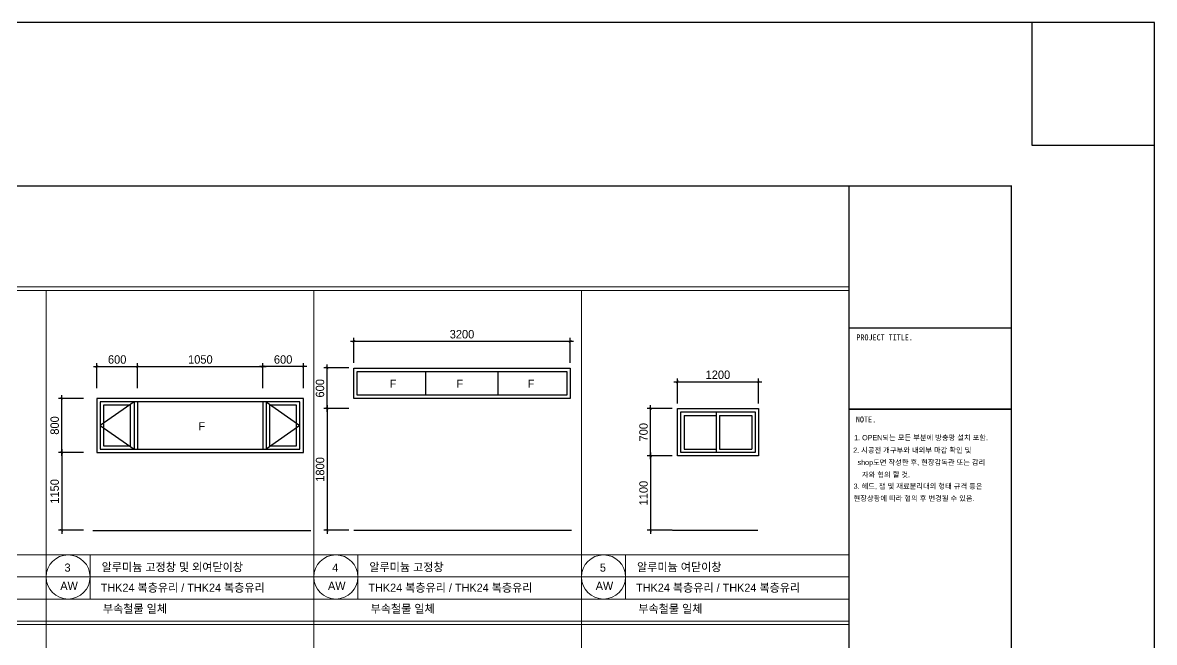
# Model space of a CAD drawing. Header units: millimetres. Extents: x 2237537 to 2823092, y 532110 to 734861.
# Drawn here: x 2459702 to 2476443, y 690740 to 699904 of the extents above; entities that cross this region are included whole.
import ezdxf
from ezdxf.enums import TextEntityAlignment as Align
from ezdxf.lldxf.tags import DXFTag

# ---------------------------------------------------------------- set-up
doc = ezdxf.new("R2010")
doc.units = ezdxf.units.MM
doc.header["$LTSCALE"] = 300
doc.header["$MEASUREMENT"] = 0
doc.layers.get('0').update_dxf_attribs({"lineweight": 0})
for name, color, linetype in [('2', 2, 'Continuous'), ("A'_CWAL", 2, 'Continuous'), ('BOX-T2', 4, 'Continuous'), ('CEN', 1, 'CEN'), ('DIM', 7, 'Continuous'), ('Elev_Plan_S', 7, 'Continuous'), ('FORM', 4, 'Continuous'), ('WID', 4, 'Continuous')]:
    doc.layers.add(name, color=color, linetype=linetype)
doc.styles.add('box4', font='GulimChe.ttf')
doc.styles.add('M', font='H2HDRM.TTF')
doc.styles.add('RXHS', font='Expo M.ttf')
tags = doc.linetypes.add('CEN', pattern=[62, 60, -1, 0, -1]).pattern_tags.tags
tags[10:11] = [DXFTag(74, 4), DXFTag(75, 0), DXFTag(340, '0'), DXFTag(46, 1.0), DXFTag(50, 0.0), DXFTag(44, 0.0), DXFTag(45, 0.0)]
tags[8:9] = [DXFTag(74, 4), DXFTag(75, 0), DXFTag(340, '0'), DXFTag(46, 1.0), DXFTag(50, 0.0), DXFTag(44, 0.0), DXFTag(45, 0.0)]
tags[6:7] = [DXFTag(74, 4), DXFTag(75, 0), DXFTag(340, '0'), DXFTag(46, 1.0), DXFTag(50, 0.0), DXFTag(44, 0.0), DXFTag(45, 0.0)]
tags[4:5] = [DXFTag(74, 4), DXFTag(75, 0), DXFTag(340, '0'), DXFTag(46, 1.0), DXFTag(50, 0.0), DXFTag(44, 0.0), DXFTag(45, 0.0)]
doc.dimstyles.new('M_DIMS_1_50', dxfattribs={"dimscale": 25, "dimtxt": 5, "dimasz": 1.5, "dimexe": 2, "dimexo": 3, "dimgap": 1, "dimtad": 0, "dimdec": 0, "dimlfac": -1, "dimzin": 3, "dimdsep": 46, "dimtxsty": 'M', "dimblk": 'ARCHTICK', "dimcen": 1, "dimdle": 2, "dimclrt": 256, "dimadec": 0, "dimazin": 0, "dimtfac": 0.75, "dimtdec": 0, "dimtix": 1, "dimtmove": 1, "dimatfit": 3, "dimfxl": 1, "dimtvp": 0.75, "dimtolj": 1, "dimtzin": 0, "dimlwd": -1, "dimlwe": -1, "dimarcsym": 0})

# ---------------------------------------------------------------- blocks, each defined once
blk = doc.blocks.new('_ArchTick')
at = {"color": 0, "linetype": 'ByBlock', "const_width": 0.15}
blk.add_lwpolyline([(-0.5, -0.5), (0.5, 0.5)], dxfattribs=at)
blk = doc.blocks.new('*D151')
at = {"layer": 'DEFPOINTS', "color": 0, "ltscale": 10000}
for p in [(2460676, 693547), (2460280, 692397), (2460676, 692397)]:
    blk.add_point(p, dxfattribs=at)
at = {"layer": 'Elev_Plan_S', "color": 0, "ltscale": 10000}
for p, q in [((2460601, 693547), (2460230, 693547)), ((2460280, 693597), (2460280, 692347)), ((2460601, 692397), (2460230, 692397))]:
    blk.add_line(p, q, dxfattribs=at)
at = {"layer": 'Elev_Plan_S', "color": 0, "ltscale": 10000, "xscale": 37.5, "yscale": 37.5, "zscale": 37.5}
for p, rotation in [((2460280, 693547), 90), ((2460280, 692397), 270)]:
    blk.add_blockref('_ArchTick', p, dxfattribs=dict(at, rotation=rotation))
at = {"layer": 'Elev_Plan_S', "ltscale": 10000, "insert": (2460176, 692972), "char_height": 125, "attachment_point": 5, "rotation": 90, "style": 'M'}
blk.add_mtext('\\A1;1150', dxfattribs=at)
blk = doc.blocks.new('*D152')
at = {"layer": 'DEFPOINTS', "color": 0, "ltscale": 10000}
for p in [(2460280, 694347), (2460676, 694347), (2460676, 693547)]:
    blk.add_point(p, dxfattribs=at)
at = {"layer": 'Elev_Plan_S', "color": 0, "ltscale": 10000}
for p, q in [((2460601, 694347), (2460230, 694347)), ((2460280, 693497), (2460280, 694397)), ((2460601, 693547), (2460230, 693547))]:
    blk.add_line(p, q, dxfattribs=at)
at = {"layer": 'Elev_Plan_S', "color": 0, "ltscale": 10000, "xscale": 37.5, "yscale": 37.5, "zscale": 37.5}
for p, rotation in [((2460280, 694347), 90), ((2460280, 693547), 270)]:
    blk.add_blockref('_ArchTick', p, dxfattribs=dict(at, rotation=rotation))
at = {"layer": 'Elev_Plan_S', "ltscale": 10000, "insert": (2460176, 693947), "char_height": 125, "attachment_point": 5, "rotation": 90, "style": 'M'}
blk.add_mtext('\\A1;800', dxfattribs=at)
blk = doc.blocks.new('*D153')
at = {"layer": 'DEFPOINTS', "color": 0, "ltscale": 10000}
for p in [(2461400, 694818), (2460800, 694423), (2461400, 694423)]:
    blk.add_point(p, dxfattribs=at)
at = {"layer": 'Elev_Plan_S', "color": 0, "ltscale": 10000}
for p, q in [((2460750, 694818), (2461450, 694818)), ((2460800, 694498), (2460800, 694868)), ((2461400, 694498), (2461400, 694868))]:
    blk.add_line(p, q, dxfattribs=at)
at = {"layer": 'Elev_Plan_S', "color": 0, "ltscale": 10000, "xscale": 37.5, "yscale": 37.5, "zscale": 37.5, "rotation": 180}
blk.add_blockref('_ArchTick', (2460800, 694818), dxfattribs=at)
at = {"layer": 'Elev_Plan_S', "color": 0, "ltscale": 10000, "xscale": 37.5, "yscale": 37.5, "zscale": 37.5}
blk.add_blockref('_ArchTick', (2461400, 694818), dxfattribs=at)
at = {"layer": 'Elev_Plan_S', "ltscale": 10000, "insert": (2461100, 694922), "char_height": 125, "attachment_point": 5, "style": 'M'}
blk.add_mtext('\\A1;600', dxfattribs=at)
blk = doc.blocks.new('*D154')
at = {"layer": 'DEFPOINTS', "color": 0, "ltscale": 10000}
for p in [(2463255, 694818), (2463255, 694423), (2463855, 694423)]:
    blk.add_point(p, dxfattribs=at)
at = {"layer": 'Elev_Plan_S', "color": 0, "ltscale": 10000}
for p, q in [((2463905, 694818), (2463205, 694818)), ((2463255, 694498), (2463255, 694868)), ((2463855, 694498), (2463855, 694868))]:
    blk.add_line(p, q, dxfattribs=at)
at = {"layer": 'Elev_Plan_S', "color": 0, "ltscale": 10000, "xscale": 37.5, "yscale": 37.5, "zscale": 37.5, "rotation": 180}
blk.add_blockref('_ArchTick', (2463255, 694818), dxfattribs=at)
at = {"layer": 'Elev_Plan_S', "color": 0, "ltscale": 10000, "xscale": 37.5, "yscale": 37.5, "zscale": 37.5}
blk.add_blockref('_ArchTick', (2463855, 694818), dxfattribs=at)
at = {"layer": 'Elev_Plan_S', "ltscale": 10000, "insert": (2463555, 694922), "char_height": 125, "attachment_point": 5, "style": 'M'}
blk.add_mtext('\\A1;600', dxfattribs=at)
blk = doc.blocks.new('*D155')
at = {"layer": 'DEFPOINTS', "color": 0, "ltscale": 10000}
for p in [(2464601, 694197), (2464206, 692397), (2464601, 692397)]:
    blk.add_point(p, dxfattribs=at)
at = {"layer": 'Elev_Plan_S', "color": 0, "ltscale": 10000}
for p, q in [((2464526, 694197), (2464156, 694197)), ((2464206, 694247), (2464206, 692347)), ((2464526, 692397), (2464156, 692397))]:
    blk.add_line(p, q, dxfattribs=at)
at = {"layer": 'Elev_Plan_S', "color": 0, "ltscale": 10000, "xscale": 37.5, "yscale": 37.5, "zscale": 37.5}
for p, rotation in [((2464206, 694197), 90), ((2464206, 692397), 270)]:
    blk.add_blockref('_ArchTick', p, dxfattribs=dict(at, rotation=rotation))
at = {"layer": 'Elev_Plan_S', "ltscale": 10000, "insert": (2464102, 693297), "char_height": 125, "attachment_point": 5, "rotation": 90, "style": 'M'}
blk.add_mtext('\\A1;1800', dxfattribs=at)
blk = doc.blocks.new('*D156')
at = {"layer": 'DEFPOINTS', "color": 0, "ltscale": 10000}
for p in [(2464206, 694797), (2464601, 694797), (2464601, 694197)]:
    blk.add_point(p, dxfattribs=at)
at = {"layer": 'Elev_Plan_S', "color": 0, "ltscale": 10000}
for p, q in [((2464526, 694797), (2464156, 694797)), ((2464206, 694147), (2464206, 694847)), ((2464526, 694197), (2464156, 694197))]:
    blk.add_line(p, q, dxfattribs=at)
at = {"layer": 'Elev_Plan_S', "color": 0, "ltscale": 10000, "xscale": 37.5, "yscale": 37.5, "zscale": 37.5}
for p, rotation in [((2464206, 694797), 90), ((2464206, 694197), 270)]:
    blk.add_blockref('_ArchTick', p, dxfattribs=dict(at, rotation=rotation))
at = {"layer": 'Elev_Plan_S', "ltscale": 10000, "insert": (2464101, 694497), "char_height": 125, "attachment_point": 5, "rotation": 90, "style": 'M'}
blk.add_mtext('\\A1;600', dxfattribs=at)
blk = doc.blocks.new('*D157')
at = {"layer": 'DEFPOINTS', "color": 0, "ltscale": 10000}
for p in [(2467801, 695192), (2464601, 694797), (2467801, 694797)]:
    blk.add_point(p, dxfattribs=at)
at = {"layer": 'Elev_Plan_S', "color": 0, "ltscale": 10000}
for p, q in [((2464551, 695192), (2467851, 695192)), ((2464601, 694872), (2464601, 695242)), ((2467801, 694872), (2467801, 695242))]:
    blk.add_line(p, q, dxfattribs=at)
at = {"layer": 'Elev_Plan_S', "color": 0, "ltscale": 10000, "xscale": 37.5, "yscale": 37.5, "zscale": 37.5, "rotation": 180}
blk.add_blockref('_ArchTick', (2464601, 695192), dxfattribs=at)
at = {"layer": 'Elev_Plan_S', "color": 0, "ltscale": 10000, "xscale": 37.5, "yscale": 37.5, "zscale": 37.5}
blk.add_blockref('_ArchTick', (2467801, 695192), dxfattribs=at)
at = {"layer": 'Elev_Plan_S', "ltscale": 10000, "insert": (2466201, 695296), "char_height": 125, "attachment_point": 5, "style": 'M'}
blk.add_mtext('\\A1;3200', dxfattribs=at)
blk = doc.blocks.new('*D158')
at = {"layer": 'DEFPOINTS', "color": 0, "ltscale": 10000}
for p in [(2469387, 693497), (2468992, 692397), (2469387, 692397)]:
    blk.add_point(p, dxfattribs=at)
at = {"layer": 'Elev_Plan_S', "color": 0, "ltscale": 10000}
for p, q in [((2469312, 693497), (2468942, 693497)), ((2468992, 693547), (2468992, 692347)), ((2469312, 692397), (2468942, 692397))]:
    blk.add_line(p, q, dxfattribs=at)
at = {"layer": 'Elev_Plan_S', "color": 0, "ltscale": 10000, "xscale": 37.5, "yscale": 37.5, "zscale": 37.5}
for p, rotation in [((2468992, 693497), 90), ((2468992, 692397), 270)]:
    blk.add_blockref('_ArchTick', p, dxfattribs=dict(at, rotation=rotation))
at = {"layer": 'Elev_Plan_S', "ltscale": 10000, "insert": (2468887, 692947), "char_height": 125, "attachment_point": 5, "rotation": 90, "style": 'M'}
blk.add_mtext('\\A1;1100', dxfattribs=at)
blk = doc.blocks.new('*D159')
at = {"layer": 'DEFPOINTS', "color": 0, "ltscale": 10000}
for p in [(2468992, 694197), (2469387, 694197), (2469387, 693497)]:
    blk.add_point(p, dxfattribs=at)
at = {"layer": 'Elev_Plan_S', "color": 0, "ltscale": 10000}
for p, q in [((2469312, 694197), (2468942, 694197)), ((2468992, 693447), (2468992, 694247)), ((2469312, 693497), (2468942, 693497))]:
    blk.add_line(p, q, dxfattribs=at)
at = {"layer": 'Elev_Plan_S', "color": 0, "ltscale": 10000, "xscale": 37.5, "yscale": 37.5, "zscale": 37.5}
for p, rotation in [((2468992, 694197), 90), ((2468992, 693497), 270)]:
    blk.add_blockref('_ArchTick', p, dxfattribs=dict(at, rotation=rotation))
at = {"layer": 'Elev_Plan_S', "ltscale": 10000, "insert": (2468887, 693847), "char_height": 125, "attachment_point": 5, "rotation": 90, "style": 'M'}
blk.add_mtext('\\A1;700', dxfattribs=at)
blk = doc.blocks.new('*D160')
at = {"layer": 'DEFPOINTS', "color": 0, "ltscale": 10000}
for p in [(2470587, 694592), (2469387, 694197), (2470587, 694197)]:
    blk.add_point(p, dxfattribs=at)
at = {"layer": 'Elev_Plan_S', "color": 0, "ltscale": 10000}
for p, q in [((2469387, 694272), (2469387, 694642)), ((2470587, 694272), (2470587, 694642)), ((2469337, 694592), (2470637, 694592))]:
    blk.add_line(p, q, dxfattribs=at)
at = {"layer": 'Elev_Plan_S', "color": 0, "ltscale": 10000, "xscale": 37.5, "yscale": 37.5, "zscale": 37.5, "rotation": 180}
blk.add_blockref('_ArchTick', (2469387, 694592), dxfattribs=at)
at = {"layer": 'Elev_Plan_S', "color": 0, "ltscale": 10000, "xscale": 37.5, "yscale": 37.5, "zscale": 37.5}
blk.add_blockref('_ArchTick', (2470587, 694592), dxfattribs=at)
at = {"layer": 'Elev_Plan_S', "ltscale": 10000, "insert": (2469987, 694696), "char_height": 125, "attachment_point": 5, "style": 'M'}
blk.add_mtext('\\A1;1200', dxfattribs=at)
blk = doc.blocks.new('FORM')
at = {"layer": 'FORM', "flags": 128}
blk.add_lwpolyline([(162564, 26543), (159542, 26543), (159542, 23521), (162564, 23521), (162564, 58478), (159542, 58478), (159542, 55456), (162564, 55456), (162564, 58478), (115719, 58478), (115719, 55456), (118742, 55456), (118742, 58478), (115719, 58478), (115719, 23521), (118742, 23521), (118742, 26543), (115719, 26543), (115719, 23521), (162564, 23521)], dxfattribs=at)
at = {"layer": 'FORM', "const_width": 37.8}
blk.add_lwpolyline([(120245, 27347), (120245, 54452), (159038, 54452), (159038, 27347)], close=True, dxfattribs=at)
at = {"layer": 'FORM', "const_width": 37.5}
for points in [[(159038, 50952), (155038, 50952)], [(159038, 48952), (155038, 48952)]]:
    blk.add_lwpolyline(points, dxfattribs=at)
at = {"layer": 'BOX-T2', "style": 'box4'}
for s, height, p in [('PROJECT TITLE.', 146.29, (155914, 50649)), ('NOTE.', 146.3, (155454, 48625))]:
    blk.add_text(s, height=height, dxfattribs=at).set_placement(p, align=Align.CENTER)

msp = doc.modelspace()

# ---------------------------------------------------------------- linework, layer by layer
at = {"color": 2}
for p, q in [((2471927.8, 695995), (2451046.9, 695995)), ((2471927.8, 695945), (2451046.9, 695945)), ((2460047.8, 686115), (2460047.8, 695945)), ((2464007.8, 686165), (2464007.8, 695945)), ((2467967.8, 686165), (2467967.8, 695945)), ((2471927.8, 691055), (2451046.9, 691055)), ((2471927.8, 691005), (2451046.9, 691005))]:
    msp.add_line(p, q, dxfattribs=at)
at = {"ltscale": 10000}
for p, q in [((2471927.8, 692033), (2451046.9, 692033)), ((2460699.8, 692033), (2460699.8, 691381)), ((2464659.8, 692033), (2464659.8, 691381)), ((2468619.8, 692033), (2468619.8, 691381)), ((2471927.8, 691707), (2451046.9, 691707)), ((2471927.8, 691381), (2451046.9, 691381))]:
    msp.add_line(p, q, dxfattribs=at)
for centre in [(2460373.8, 691707), (2464333.8, 691707), (2468293.8, 691707)]:
    msp.add_circle(centre, 326, dxfattribs=at)
at = {"layer": '2'}
for points in [[(2464601.3, 694346.6), (2464601.3, 694796.6), (2467801.3, 694796.6), (2467801.3, 694346.6)], [(2469386.9, 694196.6), (2470586.9, 694196.6), (2470586.9, 693496.6), (2469386.9, 693496.6)]]:
    msp.add_lwpolyline(points, close=True, dxfattribs=at)
at = {"layer": "A'_CWAL", "ltscale": 10000}
msp.add_lwpolyline([(2460799.6, 694346.6), (2460799.6, 693546.6), (2463854.6, 693546.6), (2463854.6, 694346.6)], close=True, dxfattribs=at)
at = {"layer": 'CEN'}
for p, q in [((2461349.6, 694296.6), (2460849.6, 693946.6)), ((2463304.6, 694296.6), (2463804.6, 693946.6)), ((2460849.6, 693946.6), (2461349.6, 693596.6)), ((2463804.6, 693946.6), (2463304.6, 693596.6)), ((2460739.3, 692396.6), (2463965.8, 692396.6)), ((2467820.3, 692396.6), (2464601.3, 692396.6)), ((2470579.3, 692396.6), (2469313.3, 692396.6))]:
    msp.add_line(p, q, dxfattribs=at)
at = {"layer": 'Elev_Plan_S', "ltscale": 10000}
for p, q in [((2461349.6, 694817.9), (2463304.6, 694817.9)), ((2461399.6, 694497.6), (2461399.6, 694867.9)), ((2463254.6, 694497.6), (2463254.6, 694867.9))]:
    msp.add_line(p, q, dxfattribs=at)
at = {"layer": 'FORM'}
msp.add_line((2471927.8, 681225), (2471927.8, 697488.1), dxfattribs=at)
at = {"layer": 'WID'}
for p, q in [((2465668, 694396.6), (2465668, 694746.6)), ((2466734.6, 694396.6), (2466734.6, 694746.6)), ((2461349.6, 694296.6), (2461349.6, 693596.6)), ((2461399.6, 694296.6), (2461399.6, 693596.6)), ((2463254.6, 694296.6), (2463254.6, 693596.6)), ((2463304.6, 694296.6), (2463304.6, 693596.6)), ((2463354.6, 694246.6), (2463354.6, 693646.6)), ((2469961.8, 694146.6), (2469961.8, 693546.6)), ((2469486.9, 694096.6), (2469486.9, 693596.6)), ((2469486.9, 694096.6), (2469961.8, 694096.6)), ((2470011.8, 694096.6), (2470486.9, 694096.6)), ((2470011.8, 694096.6), (2470011.8, 693596.6)), ((2470486.9, 694096.6), (2470486.9, 693596.6)), ((2469486.9, 693596.6), (2469961.8, 693596.6)), ((2470011.8, 693596.6), (2470486.9, 693596.6))]:
    msp.add_line(p, q, dxfattribs=at)
for points in [[(2464651.3, 694396.6), (2464651.3, 694746.6), (2467751.3, 694746.6), (2467751.3, 694396.6)], [(2460849.6, 694296.6), (2460849.6, 693596.6), (2463804.6, 693596.6), (2463804.6, 694296.6)], [(2461299.6, 693646.6), (2461299.6, 694246.6), (2460899.6, 694246.6), (2460899.6, 693646.6), (2461299.6, 693646.6)], [(2469436.9, 694146.6), (2470536.9, 694146.6), (2470536.9, 693546.6), (2469436.9, 693546.6)]]:
    msp.add_lwpolyline(points, close=True, dxfattribs=at)
msp.add_lwpolyline([(2463354.6, 693646.6), (2463754.6, 693646.6), (2463754.6, 694246.6), (2463354.6, 694246.6)], dxfattribs=at)

# ---------------------------------------------------------------- block references
at = {"xscale": 0.6000000005587935, "yscale": 0.6000000000931323, "zscale": 0.6}
msp.add_blockref('FORM', (2378905.1, 664816.8), dxfattribs=at)
at = {"layer": 'Elev_Plan_S', "ltscale": 10000, "xscale": 37.5, "yscale": 37.5, "zscale": 37.5, "rotation": 180}
msp.add_blockref('_ArchTick', (2461399.6, 694817.9), dxfattribs=at)
at = {"layer": 'Elev_Plan_S', "ltscale": 10000, "xscale": 37.5, "yscale": 37.5, "zscale": 37.5}
msp.add_blockref('_ArchTick', (2463254.6, 694817.9), dxfattribs=at)

# ---------------------------------------------------------------- texts
at = {"layer": 'DIM', "color": 7, "style": 'RXHS'}
for s, height, p in [('F', 120, (2465131.3, 694505)), ('F', 120, (2466119.3, 694505)), ('F', 120, (2467172.3, 694505)), ('F', 120, (2462302.3, 693875.8)), ('1. OPEN되는 모든 부분에 방충망 설치 포함.', 76.8, (2472002, 693729)), ('2. 시공전 개구부와 내외부 마감 확인 및', 76.8, (2471987.9, 693542.9)), ('shop도면 작성한 후, 현장감독관 또는 감리', 76.8, (2472052.1, 693362.7)), ('자와 협의 할 것.', 76.8, (2472118.1, 693182.4)), ('3. 헤드, 잼 및 재료분리대의 형태 규격 등은', 76.8, (2471994.1, 693010.9)), ('현장상황에 따라 협의 후 변경될 수 있음.', 76.8, (2471994.1, 692830.7)), ('3', 120, (2460321.7, 691785.6)), ('알루미늄 고정창 및 외여닫이창', 120, (2460870.4, 691792.3)), ('4', 120, (2464281.7, 691785.6)), ('알루미늄 고정창 ', 120, (2464830.4, 691792.3)), ('5', 120, (2468241.7, 691785.6)), ('알루미늄 여닫이창 ', 120, (2468790.4, 691792.3)), ('AW', 120, (2460259.2, 691516.1)), ('THK24 복층유리 / THK24 복층유리', 120, (2460856.9, 691488)), ('AW', 120, (2464219.2, 691516.1)), ('THK24 복층유리 / THK24 복층유리', 120, (2464816.9, 691488)), ('AW', 120, (2468179.2, 691516.1)), ('THK24 복층유리 / THK24 복층유리', 120, (2468776.9, 691488)), ('부속철물 일체', 120, (2460889.5, 691177.1)), ('부속철물 일체', 120, (2464849.5, 691177.1)), ('부속철물 일체', 120, (2468809.5, 691177.1))]:
    msp.add_text(s, height=height, dxfattribs=at).set_placement(p)
at = {"layer": 'Elev_Plan_S', "ltscale": 10000, "insert": (2462330.6, 694922.5), "char_height": 125, "attachment_point": 5, "style": 'M'}
msp.add_mtext('\\A1;1050', dxfattribs=at)

# ---------------------------------------------------------------- dimensions: what is measured, and where the dimension line sits
at = {"layer": 'Elev_Plan_S', "ltscale": 10000}
for base, p1, p2, angle, picture, middle in [((2467801.3, 695191.9), (2464601.3, 694796.6), (2467801.3, 694796.6), 180, '*D157', (2466201.3, 695296.5)), ((2461399.6, 694817.9), (2460799.6, 694422.6), (2461399.6, 694422.6), 180, '*D153', (2461099.6, 694922.5)), ((2464206, 694796.6), (2464601.3, 694196.6), (2464601.3, 694796.6), 270, '*D156', (2464101.4, 694496.6)), ((2470586.9, 694591.9), (2469386.9, 694196.6), (2470586.9, 694196.6), 180, '*D160', (2469986.9, 694696.5)), ((2460280.3, 694346.6), (2460675.6, 693546.6), (2460675.6, 694346.6), 270, '*D152', (2460175.9, 693946.6)), ((2464206, 692396.6), (2464601.3, 694196.6), (2464601.3, 692396.6), 90, '*D155', (2464101.6, 693296.6)), ((2468991.6, 694196.6), (2469386.9, 693496.6), (2469386.9, 694196.6), 270, '*D159', (2468887.2, 693846.6)), ((2460280.3, 692396.6), (2460675.6, 693546.6), (2460675.6, 692396.6), 90, '*D151', (2460175.9, 692971.6)), ((2468991.6, 692396.6), (2469386.9, 693496.6), (2469386.9, 692396.6), 90, '*D158', (2468887.2, 692946.6))]:
    dim = msp.add_linear_dim(base=base, p1=p1, p2=p2, angle=angle, dimstyle='M_DIMS_1_50', dxfattribs=at)
    dim.commit()
    dim.dimension.update_dxf_attribs({"geometry": picture, "text_midpoint": middle})
dim = msp.add_linear_dim(base=(2463254.6, 694817.9), p1=(2463854.6, 694422.6), p2=(2463254.6, 694422.6), dimstyle='M_DIMS_1_50', dxfattribs=at)
dim.commit()
dim.dimension.update_dxf_attribs({"geometry": '*D154', "text_midpoint": (2463554.6, 694922.5)})

doc.saveas('drawing.dxf')
